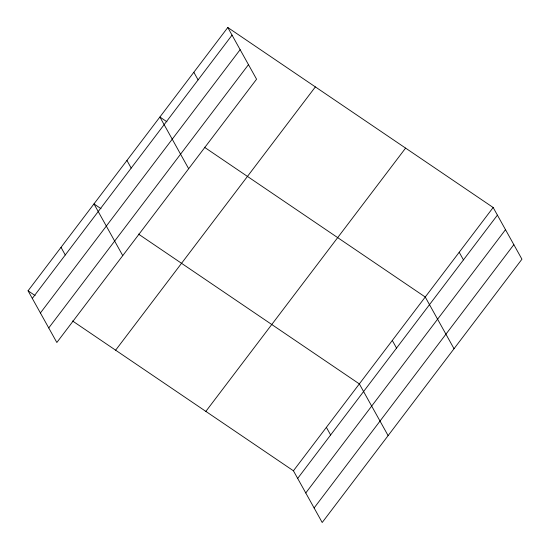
<?xml version="1.0" encoding="UTF-8"?>
<svg xmlns="http://www.w3.org/2000/svg" width="550" height="550" viewBox="0 0 550 550"><rect width="100%" height="100%" fill="white"/><g stroke="black" fill="none" stroke-linecap="round" stroke-linejoin="round"><path stroke-width="0.82" d="M227.796 27.5L256.575 79.207L56.843 342.499L28.064 290.792L227.796 27.5L493.158 207.501L521.936 259.208L322.204 522.5L293.425 470.793L72.552 320.973M32.312 298.423L232.045 35.131M40.404 312.971L240.137 49.672M48.744 327.951L248.476 64.659M115.631 350.192L315.363 86.9M205.858 411.393L405.591 148.101M293.425 470.793L493.158 207.501M297.674 478.424L497.406 215.133M305.766 492.972L505.498 229.673M314.112 507.953L513.844 244.661M166.946 121.811L159.885 117.019L188.664 168.726M204.38 147.201L425.246 297.021L454.025 348.728M101.035 208.697L93.974 203.906L122.753 255.613M138.469 234.087L359.336 383.907L388.114 435.614M28.064 290.792L35.124 295.584M459.202 252.264L463.451 259.889M392.294 340.464L396.543 348.095M193.841 72.263L198.089 79.888M326.384 427.35L330.626 434.981M126.933 160.463L131.175 168.094M61.023 247.349L65.264 254.98"/></g></svg>
